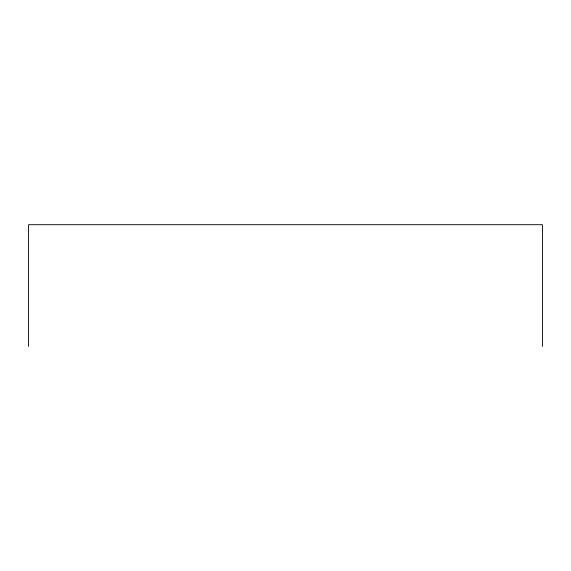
<?xml version="1.0" encoding="UTF-8"?>
<svg xmlns="http://www.w3.org/2000/svg" width="571" height="571" viewBox="0 0 571 571"><rect width="100%" height="100%" fill="white"/><g stroke="black" fill="none" stroke-linecap="round" stroke-linejoin="round"><path stroke-width="0.86" d="M542.45 346.297L542.45 224.703L28.55 224.703L28.55 346.297"/></g></svg>
